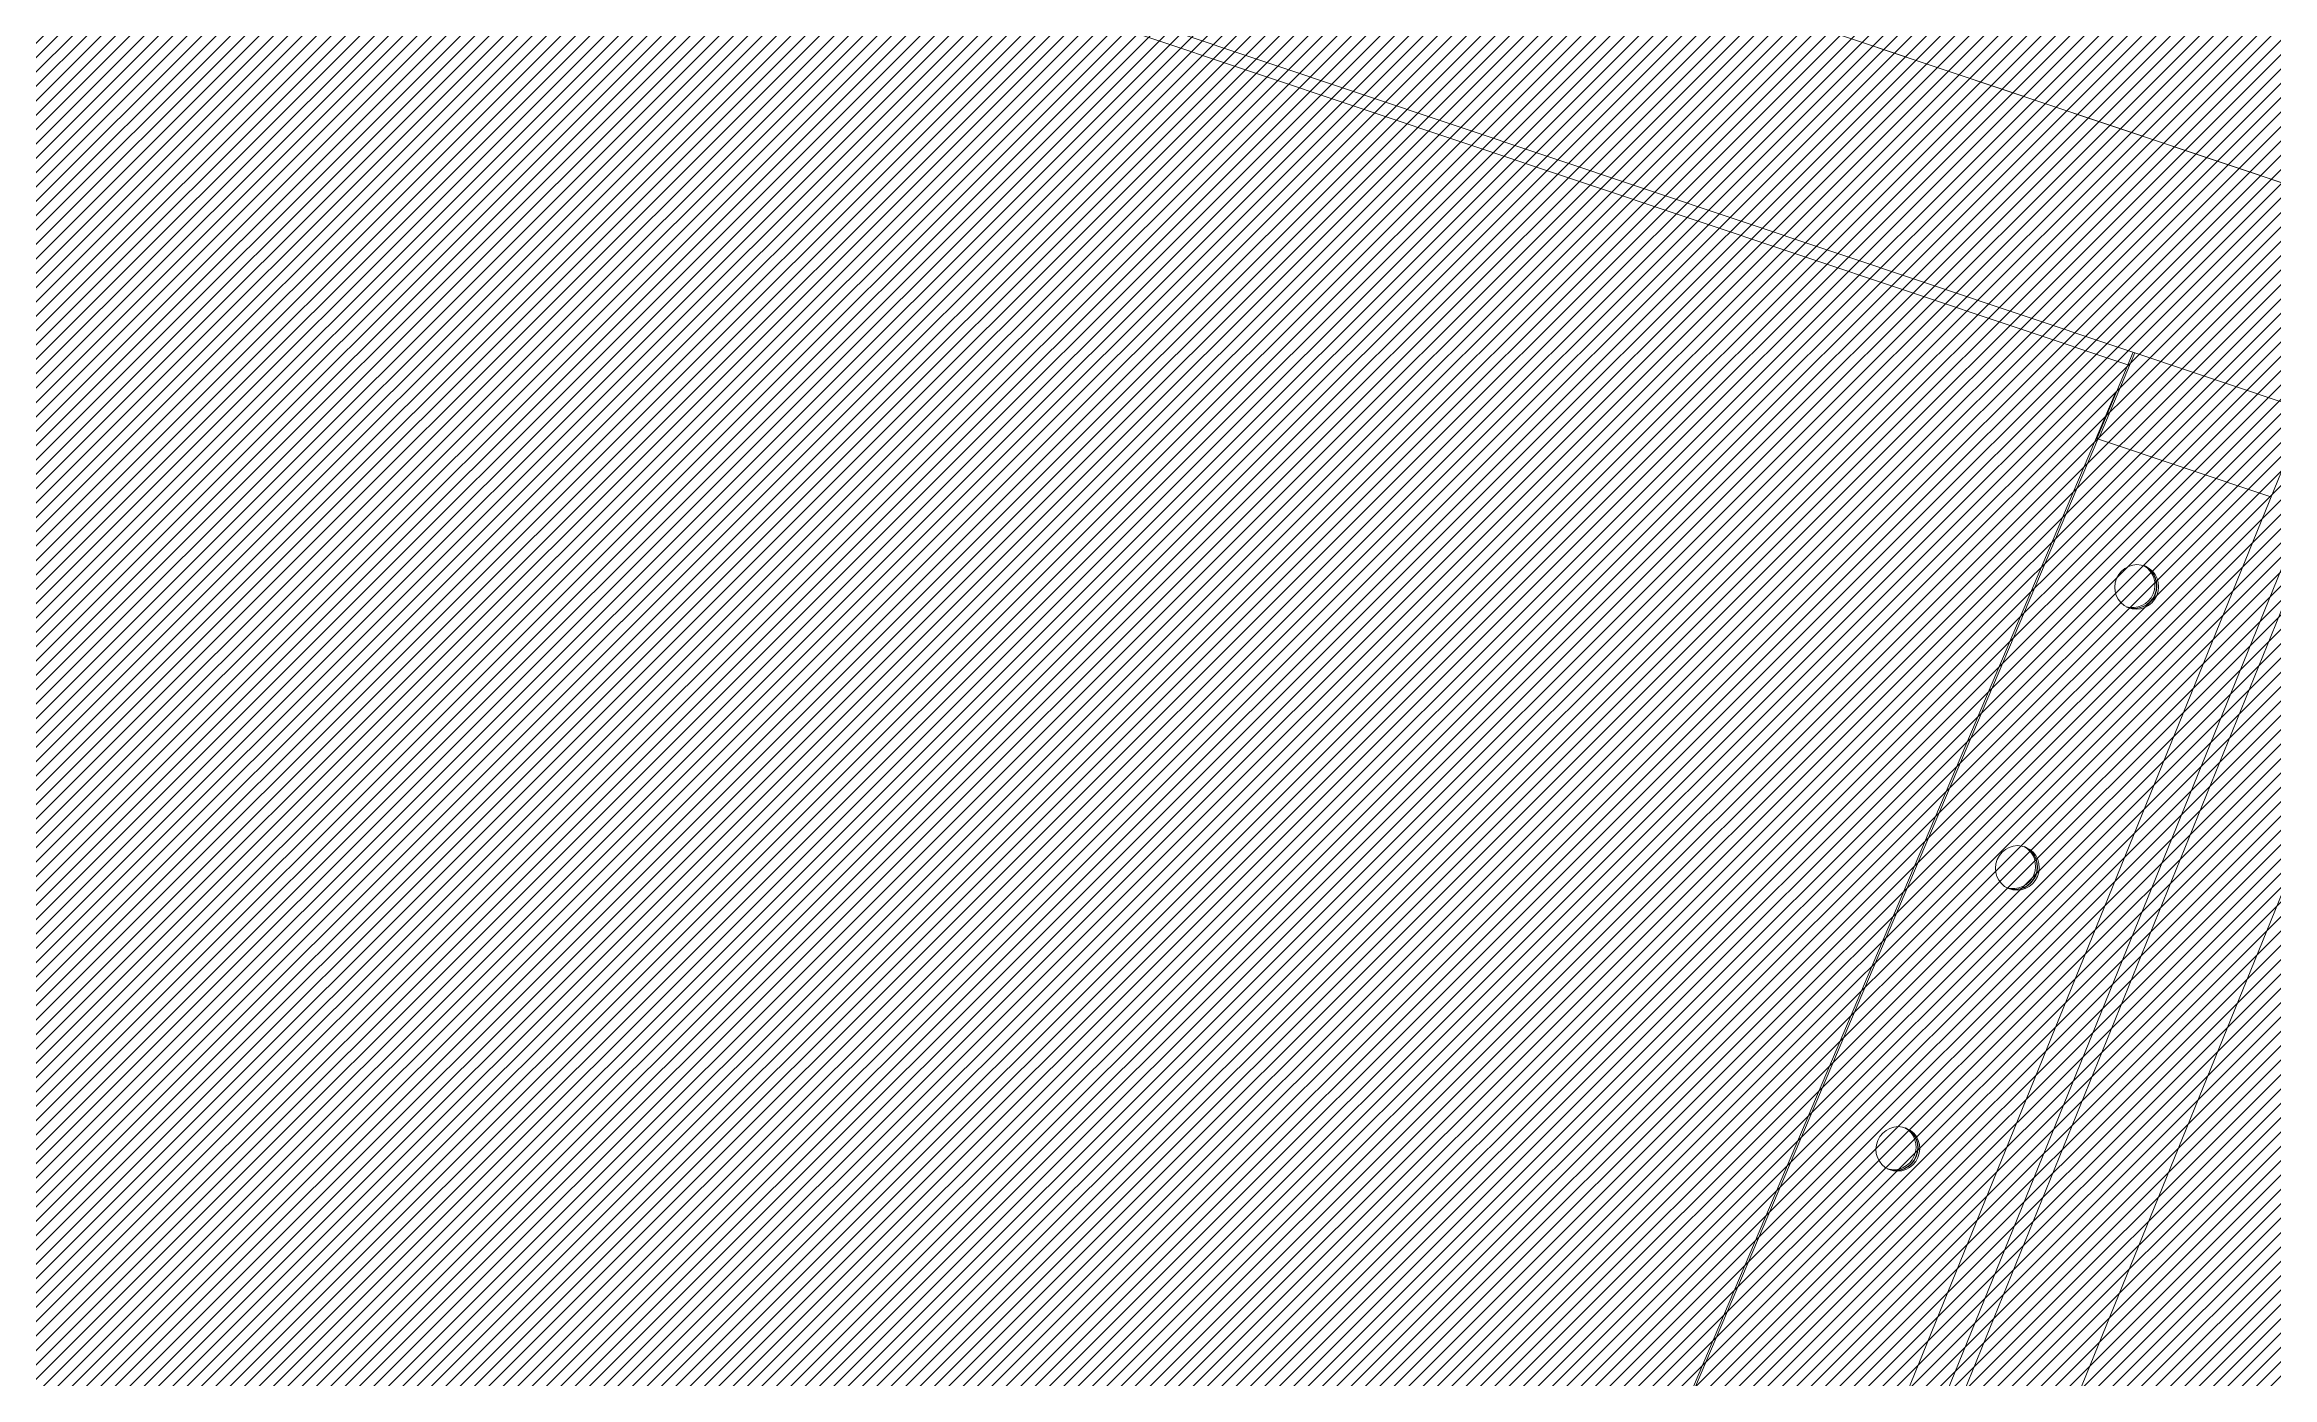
# Model space of a CAD drawing. Header units: millimetres. Extents: x -272986 to 200319, y -34579 to 49604.
# Drawn here: x 12630 to 13326, y 36265 to 36681 of the extents above; entities that cross this region are included whole.
import ezdxf

# ---------------------------------------------------------------- set-up
doc = ezdxf.new("R2010")
doc.units = ezdxf.units.MM
doc.linetypes.add('HIDDEN2', pattern=[4.762499999999999, 3.175, -1.5875])
doc.layers.get('Defpoints').update_dxf_attribs({"color": 9})
for name, color, linetype in [('X 0001 M', 7, 'Continuous'), ('X 1001 M', 8, 'HIDDEN2'), ('X 3001 D', 5, 'Continuous')]:
    doc.layers.add(name, color=color, linetype=linetype)
doc.layers.add('X 5999 H', color=7, linetype='Continuous', true_color=0xffffff)
doc.styles.add('BIT STD. 2.5', font='isocpeur.ttf', dxfattribs={"height": 2.5})
doc.dimstyles.new('BIT STD. 2.5', dxfattribs={"dimtxt": 2.5, "dimasz": 2.5, "dimexe": 1, "dimexo": 0.75, "dimgap": 1, "dimtad": 1, "dimdec": 0, "dimdsep": 46, "dimtxsty": 'BIT STD. 2.5', "dimcen": 0, "dimadec": 0, "dimazin": 0, "dimtfac": 1, "dimtdec": 0, "dimtmove": 0, "dimatfit": 3, "dimfxl": 1, "dimtfill": 1, "dimlwd": -1, "dimlwe": -1, "dimarcsym": 0})

# ---------------------------------------------------------------- blocks, each defined once
blk = doc.blocks.new('A$C89218876')
at = {"layer": 'X 1001 M', "linetype": 'Continuous', "lineweight": 0}
for p, q in [((3054.799368913031, 5060.645828474871), (2223.138322952938, 5468.011292647112)), ((2161.61870354932, 5442.67765530938), (3032.797123497039, 5015.955731584869)), ((3037.180591290948, 5026.589117398895), (2212.862904426416, 5430.357646376095)), ((2215.019294290079, 5434.720322206964), (3039.336981154614, 5030.951793229764)), ((1367.811990862836, 3404.494139109061), (2203.548150596587, 5422.139710503803)), ((1367.81199086273, 3404.494139109094), (2203.548150596489, 5422.139710503858)), ((1423.817596315337, 3369.850445927471), (2262.036833262046, 5393.490696006156)), ((2266.592174827019, 5328.135559506698), (2288.328143743413, 5380.612646769658)), ((2266.418390580282, 5327.600706591495), (2240.21957257609, 5340.819169364411)), ((2240.432860144971, 5341.334091105888), (2266.592174827019, 5328.135559506698)), ((1914.904690494466, 4544.239039267319), (2244.047579712274, 5338.887770405268)), ((2252.705494554259, 5334.3211284836), (2252.773450353052, 5334.485182616463)), ((2252.785887095528, 5334.478907729657), (2252.705494554259, 5334.3211284836)), ((2934.000326130998, 4987.184073186232), (2252.705494554259, 5334.3211284836)), ((2266.592174827019, 5328.135559506698), (2266.418390580282, 5327.600706591495)), ((2266.495177790242, 5327.786093731735), (2266.418390580282, 5327.600706591495)), ((2266.534312093969, 5327.906165186887), (2934.295076254828, 4987.665061673082))]:
    blk.add_line(p, q, dxfattribs=at)
at = {"layer": 'X 1001 M', "linetype": 'Continuous', "lineweight": 0, "extrusion": (0, 0, -1)}
for centre, major_axis, ratio, start_param, end_param in [((2313.473275860255, 5336.796401241285), (6.237045669318576, -3.177933498176825), 0.9743700647852345, -3.141592653589813, 3.141592653589773), ((2313.166898935524, 5336.195102670157), (-6.23704566931859, 3.177933498176851), 0.9743700647852345, 0.04949195747390385, 3.09210069610891), ((2398.509440226662, 5293.46831136921), (6.237045669318576, -3.177933498176825), 0.9743700647852345, -3.141592653589813, 3.141592653589773), ((2398.203063301931, 5292.867012798082), (-6.237045669318571, 3.177933498176841), 0.9743700647852344, 0.04949195747345745, 3.092100696108348), ((2483.54560459307, 5250.140221497135), (6.237045669318576, -3.177933498176825), 0.9743700647852345, -3.141592653589813, 3.141592653589773), ((2483.239227668339, 5249.538922926007), (-6.23704566931854, 3.177933498176798), 0.9743700647852344, 0.04949195747331217, 3.092100696108211)]:
    blk.add_ellipse(centre, major_axis=major_axis, ratio=ratio, start_param=start_param, end_param=end_param, dxfattribs=at)
at = {"layer": 'X 1001 M', "linetype": 'Continuous', "lineweight": 0}
for centre, major_axis, ratio, start_param, end_param in [((2312.911584831578, 5335.69402052755), (6.237045669318567, -3.177933498176848), 0.9743700647852345, 0.09082303030256442, 3.050769623291129), ((2313.217961756309, 5336.295319098677), (6.237045669318531, -3.177933498176796), 0.9743700647852344, 0.04123814987076217, 3.100354503719523), ((2397.947749197985, 5292.365930655473), (6.23704566931863, -3.177933498176849), 0.9743700647852344, 0.09082303030283259, 3.050769623291398), ((2398.254126122716, 5292.9672292266), (6.237045669318629, -3.177933498176845), 0.9743700647852345, 0.04123814987150702, 3.100354503720268), ((2482.983913564392, 5249.037840783398), (6.237045669318623, -3.177933498176851), 0.9743700647852342, 0.09082303030283333, 3.050769623291539), ((2483.290290489123, 5249.639139354525), (6.237045669318562, -3.177933498176818), 0.9743700647852341, 0.04123814987046512, 3.100354503719486)]:
    blk.add_ellipse(centre, major_axis=major_axis, ratio=ratio, start_param=start_param, end_param=end_param, dxfattribs=at)
blk = doc.blocks.new('*D199')
at = {"layer": 'Defpoints', "color": 0, "transparency": 16777216}
for p in [(7798.500000000004, 48049.6266134193), (13298.73009767515, 32947.91523915234), (13433.78749288179, 32812.85784394571), (7798.500000000005, 28976.69833391263), (10442.97395414159, 28578.83418067859)]:
    blk.add_point(p, dxfattribs=at)
at = {"layer": 'X 3001 D', "color": 0, "transparency": 16777216}
for p, q in [((13465.60729803519, 32781.03803879231), (15065.76360887852, 31180.88172794907)), ((7798.500000000009, 28931.69833391263), (7798.500000000005, 28170.68257981101))]:
    blk.add_line(p, q, dxfattribs=at)
blk.add_arc((7798.500000000004, 38448.14533682715), 10217.46275701613, 270.8411524771072, 314.1588475228945, dxfattribs=at)
for points in [[(14898.9480455206, 31135.83049339961), (14934.04291065631, 31100.21658542665), (15023.33720200733, 31223.30813482026)], [(7948.679468218535, 28206.78430946359), (7948.312449508589, 28256.78296241811), (7798.500000000002, 28230.68257981101)]]:
    blk.add_solid(points, dxfattribs=at)
at = {"layer": 'X 3001 D', "color": 0, "transparency": 16777216, "insert": (14404.54209814488, 30831.3797954061), "char_height": 150, "attachment_point": 5, "rotation": 40.93519081505226, "style": 'BIT STD. 2.5', "bg_fill": 3, "box_fill_scale": 1.1, "bg_fill_color": 256, "bg_fill_true_color": 13158600, "bg_fill_transparency": 0}
blk.add_mtext('45° - {\\C7;D02}', dxfattribs=at)
blk = doc.blocks.new('*D207')
at = {"layer": 'Defpoints', "color": 0, "transparency": 16777216}
for p in [(-1697.652812223383, 38448.1453368331), (18712.73677971439, 38448.14533683308), (-1494.548231680183, 37361.94378016468), (629.7756534943219, 35838.94305704558), (308.4007771855395, 35721.97216802819)]:
    blk.add_point(p, dxfattribs=at)
at = {"layer": 'X 3001 D', "color": 0, "transparency": 16777216}
blk.add_line((266.1146092501731, 35706.58126157853), (-1049.939153341573, 35227.5768653011), dxfattribs=at)
blk.add_arc((7798.499999999931, 38448.14533683309), 9356.312268091622, 180.9185733356454, 199.0814266643548, dxfattribs=at)
for points in [[(-1581.609068072472, 38297.94975663623), (-1531.610674496145, 38298.35055557202), (-1557.812268091689, 38448.1453368331)], [(-1020.168984496206, 35397.82059728082), (-1067.289187300493, 35381.09676734619), (-993.5575960944161, 35248.09807390065)]]:
    blk.add_solid(points, dxfattribs=at)
at = {"layer": 'X 3001 D', "color": 0, "transparency": 16777216, "insert": (-1094.55627806037, 36009.88733002915), "char_height": 150, "attachment_point": 5, "rotation": 285.3323221339503, "style": 'BIT STD. 2.5', "bg_fill": 3, "box_fill_scale": 1.1, "bg_fill_color": 256, "bg_fill_true_color": 13158600, "bg_fill_transparency": 0}
blk.add_mtext('20° - {\\C7;N01}', dxfattribs=at)
blk = doc.blocks.new('*D367')
at = {"layer": 'Defpoints', "color": 0, "transparency": 16777216}
for p in [(7798.500000000009, 48049.62661341929), (9661.479727957138, 47470.56462534703), (12368.45514613393, 44974.71766954121), (7798.500000030255, 38448.14533673238), (7798.500000000011, 29039.70000823381)]:
    blk.add_point(p, dxfattribs=at)
at = {"layer": 'X 3001 D', "color": 0, "transparency": 16777216}
blk.add_line((12394.26608576973, 45011.57951153421), (13117.1303001415, 46043.93659843447), dxfattribs=at)
blk.add_arc((7798.500000000009, 38448.14533668919), 9212.748953874961, 55.93288788216472, 89.06711211783517, dxfattribs=at)
for points in [[(7948.291507042128, 47634.67398511103), (7948.6985516733, 47684.67232823026), (7798.500000000024, 47660.89429056415)], [(12973.31878541598, 46100.41565395435), (12944.97434538793, 46059.22593776818), (13082.71571396044, 45994.78747577713)]]:
    blk.add_solid(points, dxfattribs=at)
at = {"layer": 'X 3001 D', "color": 0, "transparency": 16777216, "insert": (12609.81141305021, 46462.67933678869), "char_height": 150, "attachment_point": 5, "rotation": 329.0226254753644, "style": 'BIT STD. 2.5', "bg_fill": 3, "box_fill_scale": 1.1, "bg_fill_color": 256, "bg_fill_true_color": 13158600, "bg_fill_transparency": 0}
blk.add_mtext('{\\C7;N08} - 35°', dxfattribs=at)
blk = doc.blocks.new('*D368')
at = {"layer": 'Defpoints', "color": 0, "transparency": 16777216}
for p in [(7798.500000000011, 48049.6266134193), (10335.20730825332, 47913.84083295393), (13419.10516482997, 44067.48138301812), (7798.500000030248, 38448.14533673238), (7798.500000000013, 29039.70000823381)]:
    blk.add_point(p, dxfattribs=at)
at = {"layer": 'X 3001 D', "color": 0, "transparency": 16777216}
for p, q in [((7798.500000000011, 48094.6266134193), (7798.500000000015, 48307.85325048748)), ((13450.92856260212, 44099.29759514708), (14771.15348572677, 45419.2244148036))]:
    blk.add_line(p, q, dxfattribs=at)
blk.add_arc((7798.500000000013, 38448.14533670215), 9799.70791378534, 45.87054156565792, 89.12298908251194, dxfattribs=at)
for points in [[(7948.304274739658, 48221.70598925938), (7948.686939206083, 48271.704524917), (7798.500000000015, 48247.85325048749)], [(14639.40337929198, 45499.87648559462), (14604.31563808265, 45464.25555892465), (14728.72228869722, 45376.80279863165)]]:
    blk.add_solid(points, dxfattribs=at)
at = {"layer": 'X 3001 D', "color": 0, "transparency": 16777216, "insert": (14294.75234036327, 45964.67750319112), "char_height": 150, "attachment_point": 5, "rotation": 319.16439379943586, "style": 'BIT STD. 2.5', "bg_fill": 3, "box_fill_scale": 1.1, "bg_fill_color": 256, "bg_fill_true_color": 13158600, "bg_fill_transparency": 0}
blk.add_mtext('{\\C7;D01} - 45°', dxfattribs=at)
blk = doc.blocks.new('*D435')
at = {"layer": 'Defpoints', "color": 0, "transparency": 16777216}
for p in [(-1697.652812223386, 38448.14533683308), (18712.73677971438, 38448.14533683306), (18508.50365084157, 38139.1853634545), (14424.31849579528, 37876.4873732236), (15619.75213350537, 37771.9004819264)]:
    blk.add_point(p, dxfattribs=at)
at = {"layer": 'X 3001 D', "color": 0, "transparency": 16777216}
for p, q in [((15664.5808949195, 37767.97847350276), (18532.34648314251, 37517.08149488347)), ((18458.44674883477, 37372.97766116984), (18356.72708640754, 36373.13861898571))]:
    blk.add_line(p, q, dxfattribs=at)
for start, end in [(355.8090589174589, 359.1909410825406), (354.1909410825402, 354.9999999999996)]:
    blk.add_arc((7890.238072449534, 38448.14533683308), 10622.75953594052, start, end, dxfattribs=at)
for points in [[(18486.93918465029, 38298.32558328834), (18536.9379384345, 38297.97256767245), (18512.99760839005, 38448.14533683305)], [(18509.51245035451, 37669.82561863723), (18459.67318958528, 37673.83162487485), (18472.574801257, 37522.31083944833)]]:
    blk.add_solid(points, dxfattribs=at)
at = {"layer": 'X 3001 D', "color": 0, "transparency": 16777216, "insert": (18273.22365420688, 36886.72772610161), "char_height": 150, "attachment_point": 5, "rotation": 84.19094108254046, "style": 'BIT STD. 2.5', "bg_fill": 3, "box_fill_scale": 1.1, "bg_fill_color": 256, "bg_fill_true_color": 13158600, "bg_fill_transparency": 0}
blk.add_mtext('5° - {\\C7;MH01}', dxfattribs=at)
blk = doc.blocks.new('*D437')
at = {"layer": 'Defpoints', "color": 0, "transparency": 16777216}
for p in [(-1697.652812223389, 38448.14533683308), (18712.73677971438, 38448.14533683307), (14088.47147328214, 34043.85989611459, 5.156820563569529e-06), (18614.89811660113, 33782.40662531552), (15367.37651406424, 33148.36094590519, 5.156824802691937e-06)]:
    blk.add_point(p, dxfattribs=at)
at = {"layer": 'X 3001 D', "color": 0, "transparency": 16777216}
for p, q in [((18757.73677971438, 38448.14533683307), (19638.29566634971, 38448.14533683306)), ((15404.23835605725, 33122.55000626941), (17497.09282405513, 31657.11753140243))]:
    blk.add_line(p, q, dxfattribs=at)
blk.add_arc((7798.499999992413, 38448.14533683307), 11779.79566635729, 325.7295903287309, 359.2704096712876, dxfattribs=at)
for points in [[(19552.34114800733, 38298.30754794917), (19602.34013458278, 38297.98920626429), (19578.29566634971, 38448.14533683306)], [(17553.76579497261, 31800.74147849837), (17512.62642961779, 31829.1589487975), (17447.94370139778, 31691.53211758347)]]:
    blk.add_solid(points, dxfattribs=at)
at = {"layer": 'X 3001 D', "color": 0, "transparency": 16777216, "insert": (18904.33901499743, 34946.48774591899), "char_height": 150, "attachment_point": 5, "rotation": 72.50000000000921, "style": 'BIT STD. 2.5', "bg_fill": 3, "box_fill_scale": 1.1, "bg_fill_color": 256, "bg_fill_true_color": 13158600, "bg_fill_transparency": 0}
blk.add_mtext('35°', dxfattribs=at)

msp = doc.modelspace()

# ---------------------------------------------------------------- hatches: boundary and pattern name
at = {"layer": 'X 5999 H'}
h = msp.add_hatch(dxfattribs=at)
h.set_pattern_fill('ANSI31', color=9)
h.set_pattern_definition([(45, (25000, 0), (-2.245064030267288, 2.245064030267288), [])])
edge = h.paths.add_edge_path()
edge.add_arc((7798.495709340539, 38448.14022343156), 7825.604719989263, 2.5931019493610847, 94.99996544218982, ccw=False)
edge.add_line((15616.08719766553, 38802.19185128674), (15658.44324566444, 38804.11004727978))
edge.add_arc((7798.49570953186, 38448.14022323), 7825.604719789878, 274.9544870486653, 357.3991416812109)
edge.add_line((15616.03919657416, 38093.03029855866), (15658.3937445236, 38091.10627736974))
edge.add_arc((7798.497359975252, 38448.13677386827), 7868.001140776875, 274.9544772441851, 357.39916567125465, ccw=False)
edge.add_arc((7798.49533508634, 38448.14003367921), 7868.004563266586, 2.593102689917272, 274.9516218145841)
edge.add_arc((7798.495709750798, 38448.14022345812), 7825.604719998234, 2.599526489034937, 274.95161897712)

# ---------------------------------------------------------------- linework, layer by layer
msp.add_lwpolyline([(8474.349265823643, 30651.77496749414, 0.3760976755569247), (15616.03919657416, 38093.03029855866), (15658.3937445236, 38091.10627736974, -0.3760978438709941), (8478.011115840709, 30609.53339017448)], format="xyb")
msp.add_circle((7798.500000000007, 38448.14533683308), 7798.5)
at = {"layer": 'X 0001 M', "linetype": 'Continuous'}
for centre, radius, start, end in [((7798.49533508634, 38448.14003367921), 7868.004563266586, 2.593102689917272, 274.9516218145841), ((7798.495709750798, 38448.14022345812), 7825.604719998234, 2.599526489034937, 274.95161897712)]:
    msp.add_arc(centre, radius, start, end, dxfattribs=at)

# ---------------------------------------------------------------- block references
at = {"layer": 'X 1001 M', "rotation": 273.9910714243701}
msp.add_blockref('A$C89218876', (7798.500000130947, 38448.14533676262), dxfattribs=at)

# ---------------------------------------------------------------- next in the draw order: dimensions: what is measured, and where the dimension line sits
at = {"layer": 'X 3001 D'}
dim = msp.add_angular_dim_2l(base=(10442.97395414159, 28578.83418067859), line1=((7798.500000000007, 28976.69833391263), (7798.500000000004, 48049.6266134193)), line2=((13298.73009767515, 32947.91523915234), (13433.78749288179, 32812.85784394571)), text='<> - {\\C7;D02}', dimstyle='BIT STD. 2.5', override={"dimscale": 0, "dimjust": 2}, dxfattribs=at)
dim.commit()
dim.dimension.update_dxf_attribs({"geometry": '*D199', "text_midpoint": (14493.0319915258, 30729.35096170292), "dimtype": 162})

# ---------------------------------------------------------------- next in the draw order: dimensions: what is measured, and where the dimension line sits
dim = msp.add_angular_dim_2l(base=(-1494.548231680183, 37361.94378016468), line1=((629.7756534943212, 35838.94305704557), (308.4007771855402, 35721.97216802819)), line2=((18712.73677971439, 38448.14533683308), (-1697.652812223382, 38448.14533683309)), text='<> - {\\C7;N01}', dimstyle='BIT STD. 2.5', override={"dimscale": 0}, dxfattribs=at)
dim.commit()
dim.dimension.update_dxf_attribs({"geometry": '*D207', "text_midpoint": (-1224.806208923999, 35974.17599222985), "dimtype": 162})

# ---------------------------------------------------------------- next in the draw order: dimensions: what is measured, and where the dimension line sits
dim = msp.add_angular_dim_2l(base=(9661.479727957138, 47470.56462534703), line1=((7798.500000030253, 38448.14533673238), (12368.45514613393, 44974.71766954122)), line2=((7798.500000000012, 48049.6266134193), (7798.500000000012, 29039.70000823381)), text='{\\C7;N08} - <>', dimstyle='BIT STD. 2.5', override={"dimscale": 0, "dimjust": 1}, dxfattribs=at)
dim.commit()
dim.dimension.update_dxf_attribs({"geometry": '*D367', "text_midpoint": (12540.29772967108, 46346.8855892871), "dimtype": 162})

# ---------------------------------------------------------------- next in the draw order: dimensions: what is measured, and where the dimension line sits
dim = msp.add_angular_dim_2l(base=(10335.20730825332, 47913.84083295393), line1=((7798.500000030253, 38448.14533673238), (13419.10516482996, 44067.48138301813)), line2=((7798.500000000012, 48049.6266134193), (7798.500000000012, 29039.70000823381)), text='{\\C7;D01} - <>', dimstyle='BIT STD. 2.5', override={"dimscale": 0, "dimjust": 1}, dxfattribs=at)
dim.commit()
dim.dimension.update_dxf_attribs({"geometry": '*D368', "text_midpoint": (14206.43991476827, 45862.49502121439), "dimtype": 162})

# ---------------------------------------------------------------- next in the draw order: dimensions: what is measured, and where the dimension line sits
dim = msp.add_angular_dim_2l(base=(18508.50365084157, 38139.1853634545), line1=((15619.75213350537, 37771.90048192641), (14424.31849579528, 37876.4873732236)), line2=((18712.73677971438, 38448.14533683307), (-1697.652812223387, 38448.14533683308)), text='<> - {\\C7;MH01}', dimstyle='BIT STD. 2.5', dxfattribs=at)
dim.commit()
dim.dimension.update_dxf_attribs({"geometry": '*D435', "text_midpoint": (18273.22365420688, 36886.72772610161)})

# ---------------------------------------------------------------- next in the draw order: dimensions: what is measured, and where the dimension line sits
dim = msp.add_angular_dim_2l(base=(18614.89811660113, 33782.40662531552), line1=((14088.47147328214, 34043.8598961146, 5.156820563569529e-06), (15367.37651406424, 33148.36094590519, 5.156824802691937e-06)), line2=((18712.73677971438, 38448.14533683307), (-1697.652812223387, 38448.14533683308)), dimstyle='BIT STD. 2.5', dxfattribs=at)
dim.commit()
dim.dimension.update_dxf_attribs({"geometry": '*D437', "text_midpoint": (18904.33901499742, 34946.48774591899)})

doc.saveas('drawing.dxf')
